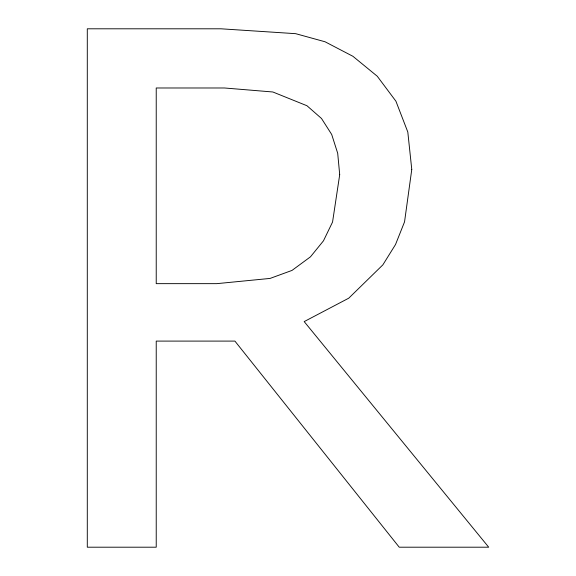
<?xml version="1.0" encoding="UTF-8"?>
<svg xmlns="http://www.w3.org/2000/svg" width="576" height="576" viewBox="0 0 576 576"><rect width="100%" height="100%" fill="white"/><g stroke="black" fill="none" stroke-linecap="round" stroke-linejoin="round"><path stroke-width="0.86" d="M411.768 169.452L404.546 221.854L395.518 244.526L382.874 264.845L348.754 298.181L304.186 321.595L488.707 547.2L399.233 547.2L234.907 341.093L156.226 341.093L156.226 547.2L87.293 547.2L87.293 28.8L220.982 28.8L295.661 33.674L325.037 41.767L352.93 56.304L377.258 76.234L395.928 101.218L407.808 132.026L411.768 169.452M339.703 174.679L332.561 222.026L323.467 240.826L310.457 256.838L292.003 270.418L270.072 278.424L216.799 283.651L156.226 283.651L156.226 87.984L224.46 87.984L272.858 91.987L306.972 105.739L321.509 118.49L331.697 134.467L337.702 153.31L339.703 174.679"/></g></svg>
